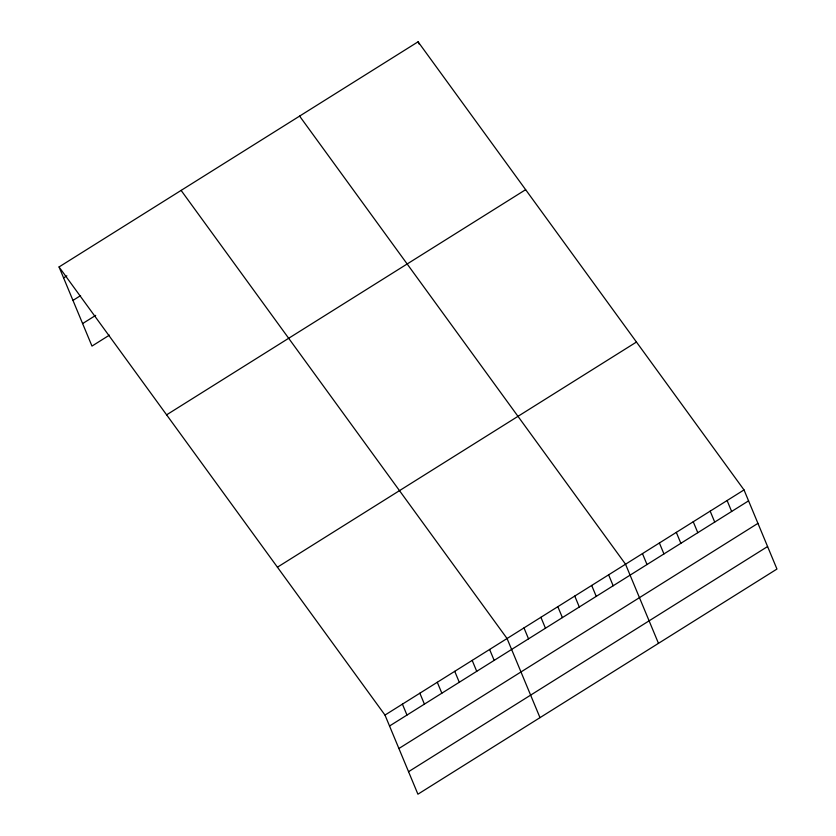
<?xml version="1.0" encoding="UTF-8"?>
<svg xmlns="http://www.w3.org/2000/svg" width="836" height="836" viewBox="0 0 836 836"><rect width="100%" height="100%" fill="white"/><g stroke="black" fill="none" stroke-linecap="round" stroke-linejoin="round"><path stroke-width="1.25" d="M59.042 266.956L418.084 41.8L744.019 489.917L776.957 569.044L417.916 794.2L384.988 715.073L59.042 266.956L91.981 346.083L109.411 335.142M63.588 277.886L66.859 275.838M72.962 300.396L80.59 295.61M82.607 323.574L95.691 315.381M166.604 414.834L525.645 189.678M277.427 567.195L636.457 342.039M384.988 715.073L744.019 489.917M389.534 726.003L748.575 500.848M398.897 748.513L757.938 523.357M408.553 771.691L767.594 546.535M299.601 116.099L625.537 564.216L658.475 643.344M181.109 190.399L507.055 638.516L539.993 717.643M727.101 500.534L731.646 511.465M710.172 511.151L714.717 522.082M693.243 521.758L697.799 532.689M676.314 532.375L680.87 543.306M659.395 542.992L663.941 553.923M642.466 553.61L647.012 564.54M418.084 41.8L418.993 43.984M608.618 574.834L613.164 585.764M591.689 585.451L596.235 596.381M574.76 596.058L579.317 606.999M557.831 606.675L562.388 617.605M540.913 617.292L545.459 628.223M523.984 627.909L528.53 638.84M489.614 649.457L494.17 660.388M472.183 660.398L476.729 671.329M454.742 671.329L459.288 682.26M437.301 682.27L441.847 693.201M419.86 693.201L424.416 704.131M402.419 704.142L406.975 715.073"/></g></svg>
